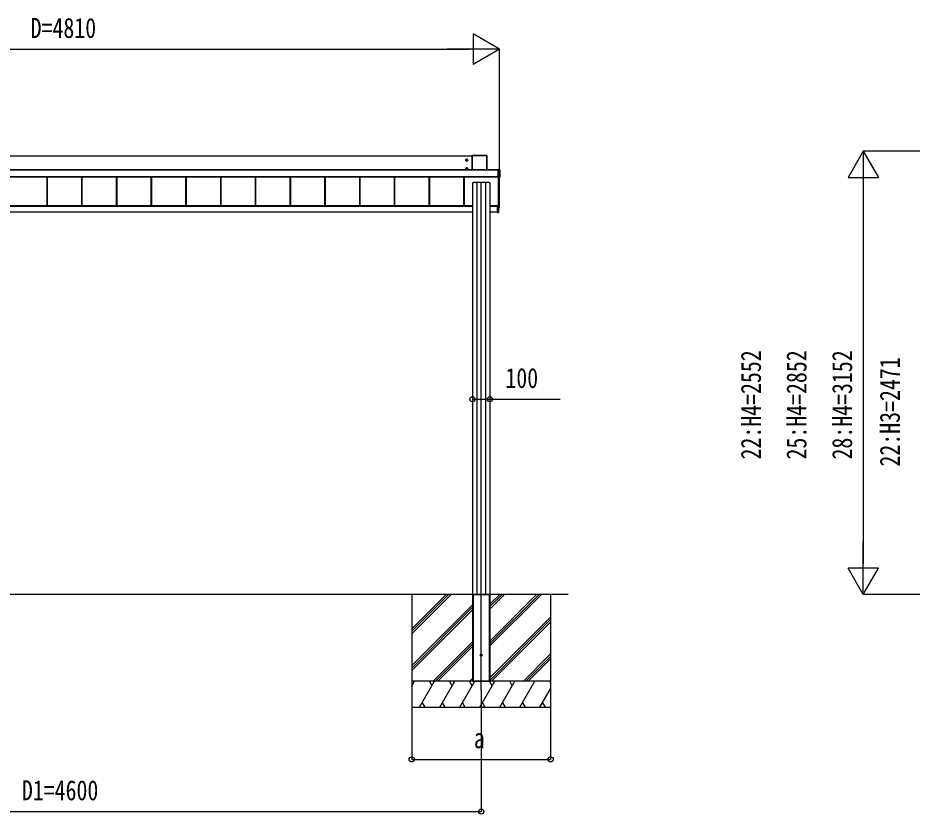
# Model space of a CAD drawing. Units: millimetres, scale not verified. Extents: x -14718 to 14718, y -10397 to 10401.
# Drawn here: x -9785 to -4636, y -5976 to -1394 of the extents above; entities that cross this region are included whole.
import ezdxf
from ezdxf.enums import TextEntityAlignment as Align

# ---------------------------------------------------------------- set-up
doc = ezdxf.new("R2010")
doc.units = ezdxf.units.MM
doc.header["$LTSCALE"] = 50
for name, color, linetype in [('0-4_YKK_12', 2, 'Continuous'), ('0-5_YKK_A1', 4, 'Continuous'), ('0-6_YKK_D', 6, 'Continuous')]:
    doc.layers.add(name, color=color, linetype=linetype)
doc.styles.add('ＭＳ ゴシック', font='')
doc.styles.get('ＭＳ ゴシック').set_extended_font_data('MS Gothic')

msp = doc.modelspace()

# ---------------------------------------------------------------- linework, layer by layer
at = {"layer": '0-4_YKK_12'}
msp.add_line((-7117.43, -5264.1), (-7117.43, -2338.4), dxfattribs=at)
at = {"layer": '0-5_YKK_A1'}
for p, q in [((-7170.43, -2190.47), (-11664.43, -2190.47)), ((-7207.68, -2212.21), (-7193.18, -2212.21)), ((-7202.71, -2211.45), (-7203.43, -2211.45)), ((-7200.43, -2219.46), (-7200.43, -2204.96)), ((-7198.15, -2212.97), (-7197.43, -2212.97)), ((-7170.43, -2186.75), (-7170.43, -2268.91)), ((-7170.09, -2186.89), (-7170.43, -2186.75)), ((-7170.09, -2268.91), (-7170.09, -2186.89)), ((-7084.93, -2186.25), (-7169.93, -2186.25)), ((-7169.93, -2186.25), (-7169.59, -2186.39)), ((-7169.59, -2186.39), (-7169.59, -2186.88)), ((-7169.59, -2186.39), (-7085.27, -2186.39)), ((-7169.59, -2186.88), (-7169.59, -2268.91)), ((-7085.27, -2186.88), (-7169.59, -2186.88)), ((-7085.27, -2186.39), (-7084.93, -2186.25)), ((-7085.27, -2186.39), (-7085.27, -2186.88)), ((-7085.27, -2268.91), (-7085.27, -2186.88)), ((-7084.43, -2186.75), (-7084.77, -2186.89)), ((-7084.77, -2186.89), (-7084.77, -2268.91)), ((-7084.43, -2268.91), (-7084.43, -2186.75)), ((-7207.68, -2262.18), (-7193.18, -2262.18)), ((-7202.71, -2261.42), (-7203.43, -2261.42)), ((-7200.43, -2269.43), (-7200.43, -2254.93)), ((-7198.15, -2262.94), (-7197.43, -2262.94)), ((-7018.93, -2268.91), (-11815.93, -2268.91)), ((-7018.93, -2269.39), (-11815.93, -2269.39)), ((-7018.93, -2308.36), (-11815.93, -2308.36)), ((-7018.93, -2308.88), (-11815.93, -2308.88)), ((-11815.93, -2309.02), (-7018.93, -2309.02)), ((-7018.93, -2309.02), (-11815.93, -2309.02)), ((-9618.93, -2309.02), (-9618.93, -2475.25)), ((-9616.33, -2309.02), (-9616.33, -2475.25)), ((-9615.93, -2309.02), (-9615.93, -2475.25)), ((-9418.93, -2309.02), (-9418.93, -2475.25)), ((-9416.33, -2309.02), (-9416.33, -2475.25)), ((-9415.93, -2309.02), (-9415.93, -2475.25)), ((-9218.93, -2309.02), (-9218.93, -2475.25)), ((-9216.33, -2309.02), (-9216.33, -2475.25)), ((-9215.93, -2309.02), (-9215.93, -2475.25)), ((-9018.93, -2309.02), (-9018.93, -2475.25)), ((-9016.33, -2309.02), (-9016.33, -2475.25)), ((-9015.93, -2309.02), (-9015.93, -2475.25)), ((-8818.93, -2309.02), (-8818.93, -2475.25)), ((-8816.33, -2309.02), (-8816.33, -2475.25)), ((-8815.93, -2309.02), (-8815.93, -2475.25)), ((-8618.93, -2309.02), (-8618.93, -2475.25)), ((-8616.33, -2309.02), (-8616.33, -2475.25)), ((-8615.93, -2309.02), (-8615.93, -2475.25)), ((-8418.93, -2309.02), (-8418.93, -2475.25)), ((-8416.33, -2309.02), (-8416.33, -2475.25)), ((-8415.93, -2309.02), (-8415.93, -2475.25)), ((-8218.93, -2309.02), (-8218.93, -2475.25)), ((-8216.33, -2309.02), (-8216.33, -2475.25)), ((-8215.93, -2309.02), (-8215.93, -2475.25)), ((-8018.93, -2309.02), (-8018.93, -2475.25)), ((-8016.33, -2309.02), (-8016.33, -2475.25)), ((-8015.93, -2309.02), (-8015.93, -2475.25)), ((-7818.93, -2309.02), (-7818.93, -2475.25)), ((-7816.33, -2309.02), (-7816.33, -2475.25)), ((-7815.93, -2309.02), (-7815.93, -2475.25)), ((-7618.93, -2309.02), (-7618.93, -2475.25)), ((-7616.33, -2309.02), (-7616.33, -2475.25)), ((-7615.93, -2309.02), (-7615.93, -2475.25)), ((-7418.93, -2309.02), (-7418.93, -2475.25)), ((-7416.33, -2309.02), (-7416.33, -2475.25)), ((-7415.93, -2309.02), (-7415.93, -2475.25)), ((-7218.93, -2309.02), (-7218.93, -2475.25)), ((-7216.33, -2309.02), (-7216.33, -2475.25)), ((-7215.93, -2309.02), (-7215.93, -2475.25)), ((-7017.73, -2267.68), (-7018.93, -2267.68)), ((-7018.93, -2267.83), (-7018.93, -2267.68)), ((-7018.93, -2267.68), (-7018.93, -2267.68)), ((-7017.73, -2267.68), (-7018.93, -2267.68)), ((-7018.93, -2268.31), (-7018.93, -2267.83)), ((-7011.89, -2268.31), (-7018.93, -2268.31)), ((-7018.93, -2309.37), (-7011.89, -2309.37)), ((-7018.93, -2309.88), (-7018.93, -2310.43)), ((-7011.89, -2309.88), (-7018.93, -2309.88)), ((-7018.93, -2310.43), (-7017.73, -2310.43)), ((-7018.93, -2310.43), (-7018.93, -2310.43)), ((-7018.93, -2310.43), (-7017.73, -2310.43)), ((-7017.73, -2267.68), (-7017.73, -2267.68)), ((-7017.73, -2310.43), (-7017.73, -2310.43)), ((-7017.43, -2483.08), (-7017.43, -2310.44)), ((-7017.13, -2267.67), (-7017.18, -2267.67)), ((-7017.13, -2267.63), (-7011.43, -2267.63)), ((-7017.13, -2267.63), (-7017.13, -2267.67)), ((-7017.13, -2310.49), (-7017.13, -2310.61)), ((-7011.43, -2310.61), (-7017.13, -2310.61)), ((-7012.43, -2483.03), (-7012.43, -2310.61)), ((-7011.89, -2267.83), (-7011.43, -2267.63)), ((-7011.89, -2309.37), (-7011.89, -2268.31)), ((-7011.89, -2309.37), (-7011.89, -2309.88)), ((-7011.43, -2310.61), (-7011.89, -2309.88)), ((-7010.93, -2268.13), (-7011.39, -2268.33)), ((-7011.39, -2268.33), (-7011.39, -2309.39)), ((-7011.39, -2309.39), (-7010.93, -2310.11)), ((-7010.93, -2268.13), (-7010.93, -2310.11)), ((-7167.43, -2342.96), (-7167.43, -4711.6)), ((-7142.24, -2341.22), (-7142.24, -4711.6)), ((-7092.62, -2341.22), (-7092.62, -4711.6)), ((-7067.43, -2342.96), (-7067.43, -4711.6)), ((-7011.9, -2442.51), (-7012.43, -2442.48)), ((-7011.43, -2484.07), (-7011.43, -2443.01)), ((-7167.43, -2475.25), (-11667.43, -2475.25)), ((-7167.43, -2477.25), (-11667.43, -2477.25)), ((-7167.43, -2480.12), (-11667.43, -2480.12)), ((-7168.28, -2511.6), (-11666.58, -2511.6)), ((-7168.43, -2513.78), (-7168.3, -2511.6)), ((-7168.28, -2511.6), (-7167.8, -2511.6)), ((-7167.8, -2511.6), (-7167.93, -2513.78)), ((-7167.43, -2511.6), (-7167.8, -2511.6)), ((-7020.43, -2475.25), (-7067.43, -2475.25)), ((-7024.43, -2477.25), (-7067.43, -2477.25)), ((-7024.43, -2480.12), (-7067.43, -2480.12)), ((-7067.06, -2511.6), (-7067.43, -2511.6)), ((-7067.43, -2513.78), (-7066.93, -2513.78)), ((-7066.93, -2514.1), (-7067.43, -2514.1)), ((-7067.06, -2511.6), (-7066.58, -2511.6)), ((-7066.93, -2513.78), (-7067.06, -2511.6)), ((-7066.93, -2514.1), (-7066.93, -2513.78)), ((-7066.73, -2514.1), (-7066.93, -2514.1)), ((-7024.43, -2511.6), (-7066.58, -2511.6)), ((-7066.56, -2511.6), (-7066.43, -2513.78)), ((-7019.43, -2475.6), (-7024.43, -2475.58)), ((-7024.43, -2479.88), (-7024.43, -2475.58)), ((-7024.43, -2479.88), (-7024.43, -2480.08)), ((-7018.71, -2479.89), (-7024.43, -2479.88)), ((-7024.43, -2480.38), (-7018.23, -2480.39)), ((-7024.43, -2514.16), (-7018.21, -2513.78)), ((-7024.43, -2513.86), (-7024.43, -2514.16)), ((-7020.93, -2474.86), (-7017.73, -2474.86)), ((-7020.93, -2475.25), (-7020.93, -2474.86)), ((-7020.43, -2475.25), (-7020.43, -2475.54)), ((-7020.43, -2475.54), (-7020.43, -2475.59)), ((-7019.43, -2475.6), (-7019.43, -2474.86)), ((-7018.71, -2477.31), (-7018.71, -2479.89)), ((-7018.71, -2477.31), (-7018.43, -2477.31)), ((-7018.71, -2479.89), (-7018.43, -2479.89)), ((-7018.23, -2480.09), (-7018.23, -2477.11)), ((-7018.23, -2480.09), (-7018.23, -2480.09)), ((-7018.21, -2474.86), (-7018.21, -2476.81)), ((-7018.21, -2476.81), (-7017.93, -2476.81)), ((-7018.21, -2480.39), (-7017.93, -2480.39)), ((-7017.93, -2513.48), (-7018.21, -2513.48)), ((-7017.93, -2476.81), (-7017.93, -2474.86)), ((-7017.93, -2480.39), (-7017.93, -2476.81)), ((-7017.93, -2513.48), (-7017.93, -2480.39)), ((-7012.43, -2483.6), (-7017.93, -2483.93)), ((-7017.93, -2485.19), (-7011.9, -2484.81)), ((-7017.93, -2485.19), (-7011.9, -2484.81)), ((-7011.9, -2484.56), (-7017.61, -2484.91)), ((-7017.61, -2484.91), (-7017.61, -2484.95)), ((-7012.93, -2483.58), (-7016.93, -2483.58)), ((-7012.43, -2483.6), (-7012.43, -2483.03)), ((-7011.9, -2484.81), (-7011.9, -2484.56)), ((-7011.9, -2484.81), (-7011.9, -2484.81)), ((-7011.43, -2484.07), (-7011.43, -2484.31)), ((-6617.43, -4711.6), (-11667.43, -4711.6)), ((-7517.43, -4711.6), (-7517.43, -5361.6)), ((-7517.43, -4938.23), (-7290.8, -4711.6)), ((-7517.43, -4909.95), (-7319.08, -4711.6)), ((-7517.43, -4924.09), (-7305, -4711.66)), ((-7167.43, -4711.6), (-7167.43, -5211.6)), ((-7167.43, -4711.6), (-7167.13, -4711.6)), ((-7167.43, -4711.6), (-7167.43, -5211.6)), ((-7167.13, -4711.6), (-7067.73, -4711.6)), ((-7164.93, -4711.6), (-7164.93, -5211.6)), ((-7163.43, -4711.6), (-7163.43, -5211.6)), ((-7071.43, -4711.6), (-7071.43, -5211.6)), ((-7069.93, -4711.6), (-7069.93, -5211.6)), ((-7067.43, -4711.6), (-7067.43, -5211.6)), ((-7067.43, -4711.6), (-7067.43, -5211.6)), ((-7067.43, -4796.6), (-6982.43, -4711.6)), ((-7067.43, -4782.46), (-6996.57, -4711.6)), ((-7067.43, -4768.31), (-7010.72, -4711.6)), ((-7067.43, -5008.73), (-6770.34, -4711.64)), ((-7067.43, -4994.59), (-6784.48, -4711.64)), ((-7067.43, -4980.44), (-6798.62, -4711.64)), ((-6717.43, -4711.6), (-6717.43, -5361.6)), ((-7517.43, -5122.08), (-7167.43, -4772.08)), ((-7517.43, -5136.22), (-7167.43, -4786.22)), ((-7517.43, -5150.36), (-7167.43, -4800.36)), ((-7067.43, -5192.57), (-6717.43, -4842.58)), ((-7067.43, -5206.72), (-6717.43, -4856.72)), ((-7058.17, -5211.6), (-6717.43, -4870.86)), ((-7394.82, -5211.6), (-7167.43, -4984.21)), ((-7167.43, -4998.35), (-7380.68, -5211.6)), ((-7167.43, -5012.49), (-7366.54, -5211.6)), ((-6874.32, -5211.6), (-6717.43, -5054.71)), ((-6860.18, -5211.6), (-6717.43, -5068.85)), ((-6846.04, -5211.6), (-6717.43, -5082.99)), ((-7182.69, -5211.6), (-7167.43, -5196.34)), ((-6717.43, -5211.6), (-7517.43, -5211.6)), ((-7517.43, -5240.54), (-7500.72, -5211.6)), ((-6717.43, -5211.6), (-7517.43, -5211.6)), ((-7515.72, -5237.58), (-7517.43, -5234.62)), ((-7471.85, -5361.6), (-7385.25, -5211.6)), ((-7400.25, -5237.58), (-7415.25, -5211.6)), ((-7356.38, -5361.6), (-7269.78, -5211.6)), ((-7284.78, -5237.58), (-7299.78, -5211.6)), ((-7240.91, -5361.6), (-7154.31, -5211.6)), ((-7169.31, -5237.58), (-7184.31, -5211.6)), ((-7167.43, -5211.6), (-7067.43, -5211.6)), ((-7125.44, -5361.6), (-7038.84, -5211.6)), ((-7053.84, -5237.58), (-7068.84, -5211.6)), ((-7009.97, -5361.6), (-6923.37, -5211.6)), ((-6938.37, -5237.58), (-6953.37, -5211.6)), ((-6894.5, -5361.6), (-6807.9, -5211.6)), ((-6717.43, -5220.26), (-6722.43, -5211.6)), ((-6779.03, -5361.6), (-6717.43, -5254.9)), ((-7456.86, -5335.62), (-7441.86, -5361.6)), ((-7341.39, -5335.62), (-7326.39, -5361.6)), ((-7225.92, -5335.62), (-7210.92, -5361.6)), ((-7110.44, -5335.62), (-7095.44, -5361.6)), ((-6994.98, -5335.62), (-6979.98, -5361.6)), ((-6879.5, -5335.62), (-6864.51, -5361.6)), ((-6764.03, -5335.62), (-6749.04, -5361.6)), ((-7517.43, -5361.6), (-6717.43, -5361.6))]:
    msp.add_line(p, q, dxfattribs=at)
for points in [[(-7200.43, -2206.44), (-7205.43, -2209.32), (-7205.43, -2215.1), (-7200.43, -2217.98), (-7195.43, -2215.1), (-7195.43, -2209.32)], [(-7200.43, -2256.4), (-7205.43, -2259.29), (-7205.43, -2265.07), (-7200.43, -2267.95), (-7195.43, -2265.07), (-7195.43, -2259.29)]]:
    msp.add_lwpolyline(points, close=True, dxfattribs=at)
for points in [[(-7203.43, -2211.45), (-7203.43, -2212.97), (-7202.71, -2212.97)], [(-7199.67, -2209.93), (-7199.67, -2209.21), (-7201.19, -2209.21), (-7201.19, -2209.93)], [(-7197.43, -2212.97), (-7197.43, -2211.45), (-7198.15, -2211.45)], [(-7203.43, -2261.42), (-7203.43, -2262.94), (-7202.71, -2262.94)], [(-7201.19, -2214.49), (-7201.19, -2215.21), (-7199.67, -2215.21), (-7199.67, -2214.49)], [(-7199.67, -2259.9), (-7199.67, -2259.18), (-7201.19, -2259.18), (-7201.19, -2259.9)], [(-7201.19, -2264.46), (-7201.19, -2265.18), (-7199.67, -2265.18), (-7199.67, -2264.46)], [(-7197.43, -2262.94), (-7197.43, -2261.42), (-7198.15, -2261.42)], [(-7018.93, -2267.83), (-7011.89, -2267.83), (-7011.89, -2268.31)], [(-7018.93, -2309.88), (-7018.93, -2309.37), (-7018.93, -2268.31)], [(-7167.43, -2514.1), (-7167.93, -2514.1), (-7168.13, -2514.1)], [(-7167.93, -2514.1), (-7167.93, -2513.78), (-7167.43, -2513.78)], [(-7018.25, -2480.09), (-7024.43, -2480.08), (-7024.43, -2480.38), (-7024.43, -2513.86)], [(-7018.21, -2480.39), (-7018.21, -2513.48), (-7024.43, -2513.86)], [(-7018.43, -2479.91), (-7018.43, -2479.89), (-7018.43, -2477.31)], [(-7018.23, -2480.09), (-7018.23, -2480.09), (-7018.24, -2480.09)], [(-7167.13, -4711.6), (-7067.73, -4711.6), (-7067.43, -4711.6)]]:
    msp.add_lwpolyline(points, dxfattribs=at)
for centre, radius in [((-7200.43, -2212.21), 6.25), ((-7200.43, -2212.21), 5), ((-7200.43, -2262.18), 6.25), ((-7200.43, -2262.18), 5), ((-7117.43, -5061.6), 5)]:
    msp.add_circle(centre, radius, dxfattribs=at)
for centre, radius, start, end in [((-7200.43, -2212.21), 5.58, 153.74848, 206.25152), ((-7200.43, -2212.21), 5.58, 93.74848, 146.25152), ((-7202.71, -2209.93), 1.52, 270, 0), ((-7202.71, -2214.49), 1.52, 0, 90), ((-7200.43, -2212.21), 5.58, 33.74848, 86.25152), ((-7198.15, -2209.93), 1.52, 180, 270), ((-7198.15, -2214.49), 1.52, 90, 180), ((-7200.43, -2212.21), 5.58, 333.74848, 26.25152), ((-7169.59, -2186.89), 0.5, 90.15046, 179.81463), ((-7169.71, -2190.99), 4.12, 88.40447, 95.35624), ((-7085.27, -2186.89), 0.5, 0.18537, 89.84954), ((-7085.15, -2190.99), 4.12, 84.64376, 91.59553), ((-7200.43, -2262.18), 5.58, 153.74848, 206.25152), ((-7200.43, -2212.21), 5.58, 213.74848, 266.25152), ((-7200.43, -2262.18), 5.58, 93.74848, 146.25152), ((-7200.43, -2262.18), 5.58, 213.74848, 266.25152), ((-7202.71, -2259.9), 1.52, 270, 0), ((-7202.71, -2264.46), 1.52, 0, 90), ((-7200.43, -2212.21), 5.58, 273.74848, 326.25152), ((-7200.43, -2262.18), 5.58, 33.74848, 86.25152), ((-7200.43, -2262.18), 5.58, 273.74848, 326.25152), ((-7198.15, -2259.9), 1.52, 180, 270), ((-7198.15, -2264.46), 1.52, 90, 180), ((-7200.43, -2262.18), 5.58, 333.74848, 26.25152), ((-7017.64, -2313.05), 2.62, 81.42612, 92.09097), ((-7017.13, -2310.19), 0.301, 243.24083, 270.00691), ((-7017.29, -2266.27), 1.41, 271.33232, 274.49739), ((-7011.89, -2268.33), 0.5, 0.18537, 89.84954), ((-7011.78, -2272.43), 4.12, 84.64376, 91.59553), ((-7011.78, -2313.49), 4.12, 84.64376, 91.59553), ((-7011.89, -2309.38), 0.502, 270.31408, 359.651), ((-7011.93, -2443.01), 0.5, 0.01604, 86.51881), ((-7168.13, -2513.8), 0.3, 176.5, 270), ((-7066.73, -2513.8), 0.3, 270, 3.5), ((-7018.64, -2481.88), 1.98, 83.79926, 91.95127), ((-7018.25, -2480.39), 0.3, 87.77338, 89.77816), ((-7018.25, -2480.23), 0.141, 85.77463, 89.9759), ((-7019.48, -2480.32), 1.25, 356.45735, 10.27369), ((-7019.44, -2480.27), 1.21, 354.17006, 8.37745), ((-7019.56, -2476.88), 1.35, 350.09675, 2.91202), ((-7018.23, -2476.81), 0.3, 269.98255, 359.98254), ((-7018.23, -2480.39), 0.3, 0, 89.87763), ((-7019.43, -2480.31), 1.22, 356.27163, 10.47203), ((-7018.23, -2513.48), 0.3, 273.5, 0), ((-7019.44, -2513.63), 1.24, 353.06854, 6.93146), ((-7017.63, -2484.61), 0.3, 180.0189, 273.51595), ((-7017.63, -2484.66), 0.3, 180.0189, 273.51595), ((-7017.73, -2474.56), 0.3, 269.98255, 359.98252), ((-7016.93, -2483.08), 0.5, 180.01746, 270.01745), ((-7012.93, -2483.08), 0.5, 269.98255, 359.98254), ((-7011.93, -2484.06), 0.5, 273.48119, 359.98396), ((-7011.93, -2484.31), 0.5, 273.6197, 0), ((-7011.93, -2484.31), 0.5, 273.48119, 359.98396)]:
    msp.add_arc(centre, radius, start, end, dxfattribs=at)
for centre, major_axis, ratio, start_param, end_param in [((-7169.93, -2186.75), (0.382, -0.325), 0.996231, 2.2770247, 3.8440941), ((-7084.93, -2186.75), (0.382, 0.325), 0.996231, 5.5806839, 7.1477533), ((-7017.73, -2267.67), (0.6, 0), 0.026226, 4.712389, 5.6461648), ((-7017.73, -2310.49), (0.6, 0), 0.096025, 6.2831853, 7.8539816), ((-7017.13, -2310.31), (0, 0.3), 0.998743, 2.0534275, 3.1415927), ((-7017.13, -2267.93), (0, 0.3), 0.998743, 6.2831853, 6.8214342), ((-7017.73, -2267.67), (0.6, 0), 0.026226, 5.6461648, 6.2831853), ((-7011.43, -2268.13), (0.382, 0.325), 0.996231, 5.5806839, 7.1477533), ((-7011.43, -2310.11), (0.382, -0.325), 0.996231, 5.4186173, 6.9856867), ((-7117.43, -2342.96), (50, 0), 0.04, 6.2831853, 9.424778), ((-7167.93, -2513.8), (0.5, -0.018), 0.036539, 1.5736281, 3.1406975), ((-7066.93, -2513.8), (0.5, 0.018), 0.036539, 0.0008951, 1.5679645), ((-7018.21, -2477.31), (-0.301, 0.4), 0.997782, 5.6362522, 7.2070486), ((-7018.73, -2479.89), (-0.001, 0.2), 0.09157, 4.6769241, 4.7117655), ((-7018.23, -2479.89), (0.482, 0.007), 0.414889, 3.1353871, 4.6694768), ((-7018.23, -2477.31), (-0.108, 0.169), 0.994155, 5.7105836, 7.28138), ((-7018.23, -2479.89), (0.145, 0.15), 0.921201, 2.3804184, 3.9145081), ((-7018.21, -2479.89), (-0.301, 0.4), 0.997782, 2.4579529, 2.4946596), ((-7018.21, -2484.99), (0.6, 0.037), 0.034769, 5.198958, 6.2810574)]:
    msp.add_ellipse(centre, major_axis=major_axis, ratio=ratio, start_param=start_param, end_param=end_param, dxfattribs=at)
at = {"layer": '0-6_YKK_D'}
for p, q in [((-7012.43, -1573.84), (-7163.99, -1486.34)), ((-7163.99, -1486.34), (-7163.99, -1661.34)), ((-11647.43, -1573.84), (-7187.43, -1573.84)), ((-7012.43, -1573.84), (-7315.54, -1573.84)), ((-7012.43, -1573.84), (-7163.99, -1661.34)), ((-7012.43, -2309.61), (-7012.43, -1572.84)), ((-4917.14, -2159.87), (-5004.64, -2311.43)), ((-2447.44, -2159.87), (-4918.14, -2159.87)), ((-4917.14, -2159.87), (-4829.64, -2311.43)), ((-4917.14, -2159.87), (-4917.14, -2462.98)), ((-5004.64, -2311.43), (-4829.64, -2311.43)), ((-4917.14, -2334.87), (-4917.14, -4536.6)), ((-7167.43, -3586.07), (-7167.43, -3589.59)), ((-4917.14, -4711.6), (-4917.14, -4408.49)), ((-4917.14, -4711.6), (-5004.64, -4560.05)), ((-4829.64, -4560.05), (-5004.64, -4560.05)), ((-4917.14, -4711.6), (-4829.64, -4560.05)), ((-3034.01, -4711.6), (-4918.14, -4711.6)), ((-7117.43, -5265.1), (-7117.43, -5962.6)), ((-7517.43, -5362.6), (-7517.43, -5662.6)), ((-6717.43, -5362.6), (-6717.43, -5662.6)), ((-7517.43, -5661.6), (-6717.43, -5661.6)), ((-11717.43, -5961.6), (-7117.43, -5961.6))]:
    msp.add_line(p, q, dxfattribs=at)
msp.add_lwpolyline([(-7167.43, -3588.59), (-7067.43, -3588.59), (-6662.33, -3588.59)], dxfattribs=at)
for centre in [(-7167.43, -3588.59), (-7067.43, -3588.59), (-7517.43, -5661.6), (-6717.43, -5661.6), (-7117.43, -5961.6)]:
    msp.add_circle(centre, 14.88, dxfattribs=at)

# ---------------------------------------------------------------- texts
at = {"layer": '0-6_YKK_D', "style": 'ＭＳ ゴシック', "width": 0.8}
for s, p in [('D=4810', (-9711.43, -1543.84)), ('100', (-6977.93, -3558.59)), ('a', (-7159.43, -5631.6)), ('D1=4600', (-9761.83, -5931.6))]:
    msp.add_text(s, height=115.5, dxfattribs=at).set_placement(p, align=Align.BOTTOM_LEFT)
for s, p in [('22:H4=2552', (-5472.14, -3935.54)), ('25:H4=2852', (-5209.64, -3935.54)), ('28:H4=3152', (-4947.14, -3935.54)), ('22:H3=2471', (-4672.14, -3976.07))]:
    msp.add_text(s, height=115.5, rotation=90, dxfattribs=at).set_placement(p, align=Align.BOTTOM_LEFT)

doc.saveas('drawing.dxf')
